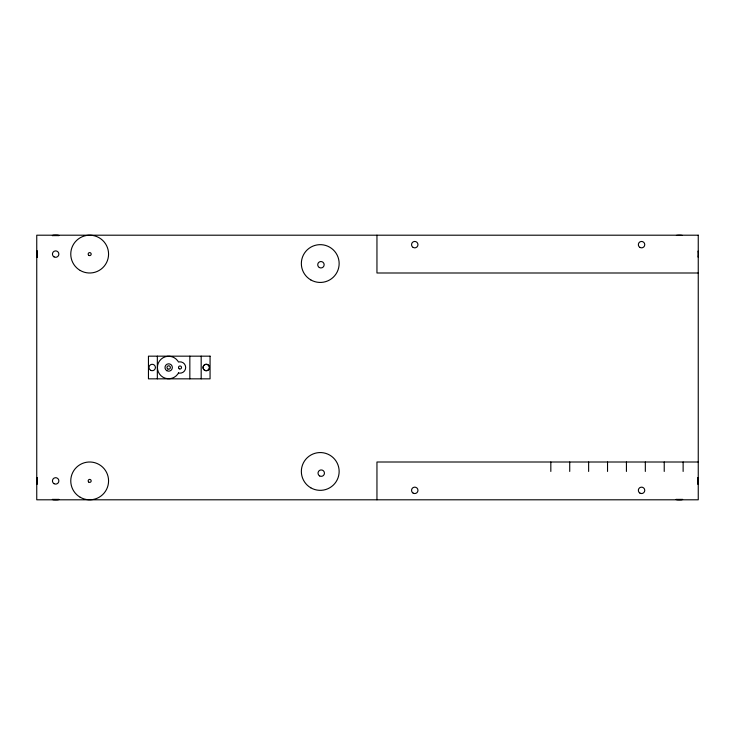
<?xml version="1.0" encoding="UTF-8"?>
<svg xmlns="http://www.w3.org/2000/svg" width="735" height="735" viewBox="0 0 735 735"><rect width="100%" height="100%" fill="white"/><g stroke="black" fill="none" stroke-linecap="round" stroke-linejoin="round"><path stroke-width="1.1" d="M37.182 250.8L36.98 257.057A18.899 18.899 0 0 1 36.98 251.14L37.182 257.397M37.182 477.603L36.98 483.86A18.899 18.899 0 0 1 36.98 477.943L37.182 484.2M697.818 484.2L698.02 477.943A18.899 18.899 0 0 1 698.02 483.86L697.818 477.603M52.35 235.632L58.607 235.43A18.899 18.899 0 0 0 52.69 235.43L52.709 235.586M58.947 499.368L52.69 499.57A18.899 18.899 0 0 0 58.607 499.57L52.35 499.368M682.65 499.368L676.393 499.57A18.899 18.899 0 0 0 682.31 499.57L676.053 499.368M52.69 235.43L58.947 235.632M698.25 272.997L376.954 272.997L376.954 235.2M698.25 462.003L376.954 462.003L376.954 499.8M683.127 462.003L683.127 471.447M664.229 462.003L664.229 471.447M645.33 462.003L645.33 471.447M626.431 462.003L626.431 471.447M607.533 462.003L607.533 471.447M588.634 462.003L588.634 471.447M569.726 462.003L569.726 471.447M550.827 462.003L550.827 471.447M201.179 356.163L201.179 378.837M189.841 356.163L189.841 378.837M157.336 356.163L157.336 378.837M698.02 251.14A18.899 18.899 0 0 1 698.02 257.057M676.393 235.43A18.899 18.899 0 0 1 682.31 235.43M178.486 372.939L177.769 374.106A11.245 11.245 0 0 1 161.149 375.861A11.245 11.245 0 0 1 161.149 359.139A11.245 11.245 0 0 1 177.769 360.894L178.486 362.061L179.423 361.859A5.669 5.669 0 0 1 185.679 367.5A5.669 5.669 0 0 1 179.423 373.141L178.486 372.939M698.25 235.2L36.75 235.2L36.75 499.8L698.25 499.8L698.25 235.2M210.063 356.163L148.452 356.163L148.452 378.837L210.063 378.837L210.063 356.163M319.624 475.931A3.216 3.216 0 0 0 324.447 473.147A3.216 3.216 0 0 0 319.624 470.363A3.216 3.216 0 0 0 319.624 475.931M319.33 267.522A3.216 3.216 0 0 0 324.153 264.738A3.216 3.216 0 0 0 319.33 261.954A3.216 3.216 0 0 0 319.33 267.522M413.143 247.429A3.216 3.216 0 0 0 417.967 244.654A3.216 3.216 0 0 0 413.143 241.87A3.216 3.216 0 0 0 413.143 247.429M639.946 247.429A3.216 3.216 0 0 0 644.76 244.654A3.216 3.216 0 0 0 639.946 241.87A3.216 3.216 0 0 0 639.946 247.429M639.946 493.13A3.216 3.216 0 0 0 644.76 490.346A3.216 3.216 0 0 0 639.946 487.571A3.216 3.216 0 0 0 639.946 493.13M413.143 493.13A3.216 3.216 0 0 0 417.967 490.346A3.216 3.216 0 0 0 413.143 487.571A3.216 3.216 0 0 0 413.143 493.13M150.601 370.284A3.216 3.216 0 0 0 155.425 367.5A3.216 3.216 0 0 0 150.601 364.716A3.216 3.216 0 0 0 150.601 370.284M204.679 370.284A3.216 3.216 0 0 0 209.493 367.5A3.216 3.216 0 0 0 204.679 364.716A3.216 3.216 0 0 0 204.642 370.284A3.216 3.216 0 0 0 209.466 367.5A3.216 3.216 0 0 0 204.642 364.716A3.216 3.216 0 0 0 204.679 370.284M54.041 483.685A3.216 3.216 0 0 0 58.864 480.901A3.216 3.216 0 0 0 54.041 478.117A3.216 3.216 0 0 0 54.041 483.685M54.041 256.882A3.216 3.216 0 0 0 58.864 254.099A3.216 3.216 0 0 0 54.041 251.315A3.216 3.216 0 0 0 54.041 256.882M179.257 368.814A1.516 1.516 0 0 0 181.527 367.5A1.516 1.516 0 0 0 179.257 366.186A1.516 1.516 0 0 0 179.257 368.814M166.827 370.688A3.684 3.684 0 0 0 172.357 367.5A3.684 3.684 0 0 0 166.827 364.312A3.684 3.684 0 0 0 166.827 370.688M167.819 368.97A1.7 1.7 0 0 0 170.373 367.5A1.7 1.7 0 0 0 167.819 366.03A1.7 1.7 0 0 0 167.819 368.97M310.804 279.916A18.899 18.899 0 0 0 339.147 263.553A18.899 18.899 0 0 0 310.804 247.18A18.899 18.899 0 0 0 310.804 279.916M310.804 487.82A18.899 18.899 0 0 0 339.147 471.447A18.899 18.899 0 0 0 310.804 455.084A18.899 18.899 0 0 0 310.804 487.82M80.216 497.264A18.899 18.899 0 0 0 108.569 480.901A18.899 18.899 0 0 0 80.216 464.529A18.899 18.899 0 0 0 80.216 497.264M80.216 270.471A18.899 18.899 0 0 0 108.569 254.099A18.899 18.899 0 0 0 80.216 237.736A18.899 18.899 0 0 0 80.216 270.471M88.917 255.412A1.516 1.516 0 0 0 91.186 254.099A1.516 1.516 0 0 0 88.917 252.794A1.516 1.516 0 0 0 88.917 255.412M88.604 481.967A1.516 1.516 0 0 0 91.131 481.287A1.516 1.516 0 0 0 89.275 479.44A1.516 1.516 0 0 0 88.604 481.967"/></g></svg>
